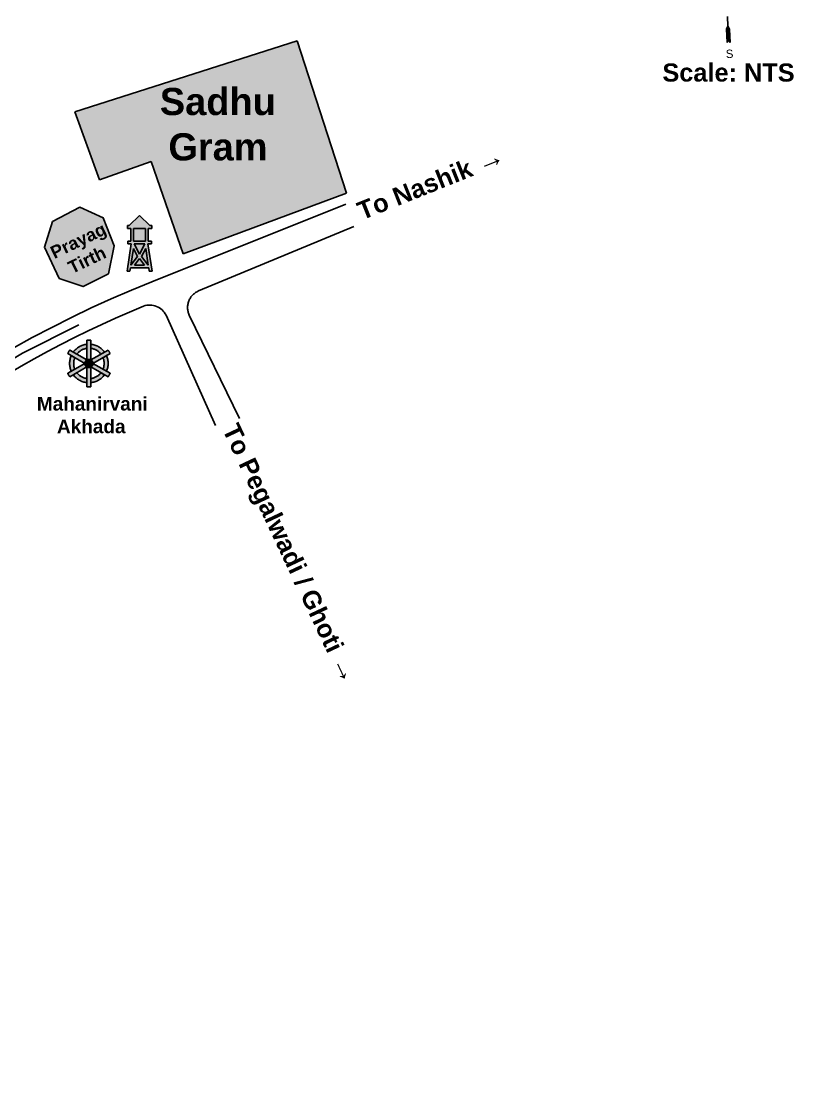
# Model space of a CAD drawing. Header units: metres. Extents: x 125.25 to 127.94, y 109.47 to 110.92.
# Drawn here: x 126.38 to 126.807, y 110.019 to 110.609 of the extents above; entities that cross this region are included whole.
import ezdxf
from ezdxf.enums import TextEntityAlignment as Align

# ---------------------------------------------------------------- set-up
doc = ezdxf.new("R2010")
doc.units = ezdxf.units.M
doc.linetypes.add('DASHED2', pattern=[0.375, 0.25, -0.125])
doc.linetypes.add('DASHEDX2', pattern=[38.099999999999994, 25.4, -12.7])
doc.layers.add('ceco.net 83', color=7, linetype='Continuous')
doc.styles.add('GOTHICE', font='gothice', dxfattribs={"width": 1.5, "height": 5.5})
doc.styles.get("Standard").update_dxf_attribs({"font": 'arial.ttf'})
pattern_1 = [(0, (0, 0), (0, 6.985), [5.08, -1.905]), (90, (0, 0), (-6.985, 4.277078946022131e-16), [5.08, -1.905])]

# ---------------------------------------------------------------- blocks, each defined once
blk = doc.blocks.new('A$C56430FAB')
at = {"linetype": 'DASHEDX2', "transparency": 33554687}
h = blk.add_hatch(dxfattribs=at)
h.set_pattern_fill('ANGLE', color=5)
h.set_pattern_definition(pattern_1)
h.paths.add_polyline_path([(0.002015567296098197, 0.04025865858996269), (0.01104399745372575, 0.04926702189254684), (0.02007242761135104, 0.04025865858996495), (0.0217756102971407, 0.04025865858996269), (0.0217756102971407, 0.03775865858996497), (0.01874633777660506, 0.03775865858997918), (0.01874633777663348, 0.02669373815201936), (0.02145790485008092, 0.02669373815201936), (0.02145790485008092, 0.02414622878869466), (0.01836426736861085, 0.02414622878869466), (0.0220879949074515, 0), (0.01955844148631058, 0), (0.01909651249991384, 0.002995343476001722), (0.01104399745372575, 0.002995343476015933), (0.002991482407546304, 0.002995343476001718), (0.002529553421140918, 0), (0, 0), (0.003723727538840649, 0.02414622878869466), (0.0006300900573705803, 0.02414622878869466), (0.0006300900573705803, 0.02669373815201936), (0.003341657130818021, 0.02669373815201936), (0.003341657130846442, 0.03775865858996898), (0.0003123846103108008, 0.03775865858996497), (0.0003123846103108008, 0.04025865858996269)])
h = blk.add_hatch(dxfattribs=at)
h.set_pattern_fill('ANGLE', color=5)
h.set_pattern_definition(pattern_1)
h.paths.add_polyline_path([(0.002015567296098197, 0.04025865858996269), (0.01104399745372575, 0.04926702189254684), (0.02007242761135104, 0.04025865858996495), (0.0217756102971407, 0.04025865858996269), (0.0217756102971407, 0.03775865858996497), (0.01874633777660506, 0.03775865858997918), (0.01874633777663348, 0.02669373815201936), (0.02145790485008092, 0.02669373815201936), (0.02145790485008092, 0.02414622878869466), (0.01836426736861085, 0.02414622878869466), (0.0220879949074515, 0), (0.01955844148631058, 0), (0.01909651249991384, 0.002995343476001722), (0.01104399745372575, 0.002995343476015933), (0.002991482407546304, 0.002995343476001718), (0.002529553421140918, 0), (0, 0), (0.003723727538840649, 0.02414622878869466), (0.0006300900573705803, 0.02414622878869466), (0.0006300900573705803, 0.02669373815201936), (0.003341657130818021, 0.02669373815201936), (0.003341657130846442, 0.03775865858996898), (0.0003123846103108008, 0.03775865858996497), (0.0003123846103108008, 0.04025865858996269)])
h.paths.add_polyline_path([(0.005841657130815747, 0.02669373815201936), (0.01104399745372575, 0.02669373815201936), (0.01624633777663576, 0.02669373815201936), (0.01624633777663575, 0.03775865858997229), (0.01104399745372575, 0.03775865858997918), (0.00584165713081575, 0.03775865858997229)], flags=16)
h.paths.add_polyline_path([(0.01646811103091956, 0.02003901344290485), (0.01871097325366122, 0.005495343475985237), (0.01273238490196604, 0.01307653299075184)], flags=16)
h.paths.add_polyline_path([(0.006560870465686078, 0.005495343475997039), (0.01104399745372575, 0.005495343476013659), (0.01552712444177473, 0.005495343475985237), (0.01104399745372575, 0.01118020306418543)], flags=16)
h.paths.add_polyline_path([(0.00337702165380121, 0.005495343475999098), (0.005619883876505583, 0.020039013442954), (0.00935561000548546, 0.01307653299075184)], flags=16)
h.paths.add_polyline_path([(0.01583471394746994, 0.02414622878869466), (0.01104399745372575, 0.01521750414759993), (0.006253280959981566, 0.02414622878869466), (0.01104399745372575, 0.02414622878869466)], flags=16)
h = blk.add_hatch(color=5, dxfattribs=at)
h.dxf.hatch_style = 1
h.paths.add_polyline_path([(0.002015567296098197, 0.04025865858996269), (0.01104399745372575, 0.04926702189254684), (0.02007242761135104, 0.04025865858996495), (0.0217756102971407, 0.04025865858996269), (0.0217756102971407, 0.03775865858996497), (0.01874633777660506, 0.03775865858997918), (0.01874633777663348, 0.02669373815201936), (0.02145790485008092, 0.02669373815201936), (0.02145790485008092, 0.02414622878869466), (0.01836426736861085, 0.02414622878869466), (0.0220879949074515, 0), (0.01955844148631058, 0), (0.01909651249991384, 0.002995343476001722), (0.01104399745372575, 0.002995343476015933), (0.002991482407546304, 0.002995343476001718), (0.002529553421140918, 0), (0, 0), (0.003723727538840649, 0.02414622878869466), (0.0006300900573705803, 0.02414622878869466), (0.0006300900573705803, 0.02669373815201936), (0.003341657130818021, 0.02669373815201936), (0.003341657130846442, 0.03775865858996898), (0.0003123846103108008, 0.03775865858996497), (0.0003123846103108008, 0.04025865858996269)])
h.paths.add_polyline_path([(0.005841657130815747, 0.02669373815201936), (0.01104399745372575, 0.02669373815201936), (0.01624633777663576, 0.02669373815201936), (0.01624633777663575, 0.03775865858997229), (0.01104399745372575, 0.03775865858997918), (0.00584165713081575, 0.03775865858997229)], flags=16)
h.paths.add_polyline_path([(0.01646811103091956, 0.02003901344290485), (0.01871097325366122, 0.005495343475985237), (0.01273238490196604, 0.01307653299075184)], flags=16)
h.paths.add_polyline_path([(0.006560870465686078, 0.005495343475997039), (0.01104399745372575, 0.005495343476013659), (0.01552712444177473, 0.005495343475985237), (0.01104399745372575, 0.01118020306418543)], flags=16)
h.paths.add_polyline_path([(0.00337702165380121, 0.005495343475999098), (0.005619883876505583, 0.020039013442954), (0.00935561000548546, 0.01307653299075184)], flags=16)
h.paths.add_polyline_path([(0.01583471394746994, 0.02414622878869466), (0.01104399745372575, 0.01521750414759993), (0.006253280959981566, 0.02414622878869466), (0.01104399745372575, 0.02414622878869466)], flags=16)
at = {"linetype": 'DASHEDX2', "true_color": 0xffffff, "transparency": 33554687}
h = blk.add_hatch(dxfattribs=at)
h.set_pattern_fill('ANGLE')
h.set_pattern_definition(pattern_1)
h.paths.add_polyline_path([(0.005841657130815747, 0.02669373815201936), (0.01104399745372575, 0.02669373815201936), (0.01624633777663576, 0.02669373815201936), (0.01624633777663575, 0.03775865858997229), (0.01104399745372575, 0.03775865858997918), (0.00584165713081575, 0.03775865858997229)])
h.paths.add_polyline_path([(0.01646811103091956, 0.02003901344290485), (0.01871097325366122, 0.005495343475985237), (0.01273238490196604, 0.01307653299075184)])
h.paths.add_polyline_path([(0.006560870465686078, 0.005495343475997039), (0.01104399745372575, 0.005495343476013659), (0.01552712444177473, 0.005495343475985237), (0.01104399745372575, 0.01118020306418543)])
h.paths.add_polyline_path([(0.00337702165380121, 0.005495343475999098), (0.005619883876505583, 0.020039013442954), (0.00935561000548546, 0.01307653299075184)])
h.paths.add_polyline_path([(0.01583471394746994, 0.02414622878869466), (0.01104399745372575, 0.01521750414759993), (0.006253280959981566, 0.02414622878869466), (0.01104399745372575, 0.02414622878869466)])
h = blk.add_hatch(dxfattribs=at)
h.set_pattern_fill('ANGLE')
h.set_pattern_definition(pattern_1)
h.paths.add_polyline_path([(0.005841657130815747, 0.02669373815201936), (0.01104399745372575, 0.02669373815201936), (0.01624633777663576, 0.02669373815201936), (0.01624633777663575, 0.03775865858997229), (0.01104399745372575, 0.03775865858997918), (0.00584165713081575, 0.03775865858997229)])
h.paths.add_polyline_path([(0.01646811103091956, 0.02003901344290485), (0.01871097325366122, 0.005495343475985237), (0.01273238490196604, 0.01307653299075184)])
h.paths.add_polyline_path([(0.006560870465686078, 0.005495343475997039), (0.01104399745372575, 0.005495343476013659), (0.01552712444177473, 0.005495343475985237), (0.01104399745372575, 0.01118020306418543)])
h.paths.add_polyline_path([(0.00337702165380121, 0.005495343475999098), (0.005619883876505583, 0.020039013442954), (0.00935561000548546, 0.01307653299075184)])
h.paths.add_polyline_path([(0.01583471394746994, 0.02414622878869466), (0.01104399745372575, 0.01521750414759993), (0.006253280959981566, 0.02414622878869466), (0.01104399745372575, 0.02414622878869466)])
h = blk.add_hatch(color=7, dxfattribs=at)
h.dxf.hatch_style = 1
h.paths.add_polyline_path([(0.005841657130815747, 0.02669373815201936), (0.01104399745372575, 0.02669373815201936), (0.01624633777663576, 0.02669373815201936), (0.01624633777663575, 0.03775865858997229), (0.01104399745372575, 0.03775865858997918), (0.00584165713081575, 0.03775865858997229)])
h.paths.add_polyline_path([(0.01646811103091956, 0.02003901344290485), (0.01871097325366122, 0.005495343475985237), (0.01273238490196604, 0.01307653299075184)])
h.paths.add_polyline_path([(0.006560870465686078, 0.005495343475997039), (0.01104399745372575, 0.005495343476013659), (0.01552712444177473, 0.005495343475985237), (0.01104399745372575, 0.01118020306418543)])
h.paths.add_polyline_path([(0.00337702165380121, 0.005495343475999098), (0.005619883876505583, 0.020039013442954), (0.00935561000548546, 0.01307653299075184)])
h.paths.add_polyline_path([(0.01583471394746994, 0.02414622878869466), (0.01104399745372575, 0.01521750414759993), (0.006253280959981566, 0.02414622878869466), (0.01104399745372575, 0.02414622878869466)])
at = {"color": 18, "linetype": 'DASHEDX2', "true_color": 0x000000}
for points in [[(0.002015567296098197, 0.04025865858996269), (0.01104399745372575, 0.04926702189254684), (0.02007242761135104, 0.04025865858996495), (0.0217756102971407, 0.04025865858996269), (0.0217756102971407, 0.03775865858996497), (0.01874633777660506, 0.03775865858997918), (0.01874633777663348, 0.02669373815201936), (0.02145790485008092, 0.02669373815201936), (0.02145790485008092, 0.02414622878869466), (0.01836426736861085, 0.02414622878869466), (0.0220879949074515, 0), (0.01955844148631058, 0), (0.01909651249991384, 0.002995343476001722), (0.01104399745372575, 0.002995343476015933), (0.002991482407546304, 0.002995343476001718), (0.002529553421140918, 0), (0, 0), (0.003723727538840649, 0.02414622878869466), (0.0006300900573705803, 0.02414622878869466), (0.0006300900573705803, 0.02669373815201936), (0.003341657130818021, 0.02669373815201936), (0.003341657130846442, 0.03775865858996898), (0.0003123846103108008, 0.03775865858996497), (0.0003123846103108008, 0.04025865858996269)], [(0.005841657130815747, 0.02669373815201936), (0.01104399745372575, 0.02669373815201936), (0.01624633777663576, 0.02669373815201936), (0.01624633777663575, 0.03775865858997229), (0.01104399745372575, 0.03775865858997918), (0.00584165713081575, 0.03775865858997229)], [(0.00337702165380121, 0.005495343475999098), (0.005619883876505583, 0.020039013442954), (0.00935561000548546, 0.01307653299075184)], [(0.01583471394746994, 0.02414622878869466), (0.01104399745372575, 0.01521750414759993), (0.006253280959981566, 0.02414622878869466), (0.01104399745372575, 0.02414622878869466)], [(0.01646811103091956, 0.02003901344290485), (0.01871097325365243, 0.005495343475985237), (0.01871097325366122, 0.005495343475985237), (0.01273238490196604, 0.01307653299075184)], [(0.006560870465686078, 0.005495343475997039), (0.01104399745372575, 0.005495343476013659), (0.01552712444177473, 0.005495343475985237), (0.01104399745372575, 0.01118020306418543)]]:
    blk.add_lwpolyline(points, close=True, dxfattribs=at)
blk = doc.blocks.new('A$C14027261')
at = {"layer": 'ceco.net 83', "color": 18, "true_color": 0x000000}
for p, q in [((0.9718351606820796, 0.5726133568982625), (0.9718351606820796, 0.4386540383714994)), ((0.9514716699786767, 0.3979270569720263), (0.9514559719100397, 0.2140591138900056)), ((0.9718979529676552, 0.4387796229205385), (0.9514716699786767, 0.3979270569720263)), ((0.9574832675707547, 0.3965076403302881), (0.9574698652660381, 0.2395295123988497)), ((0.971851680031822, 0.4252444652966467), (0.9574832675707547, 0.3965076403302881)), ((0.9632149746119048, 0.2510197310683004), (0.9632283769092318, 0.4079978590586855)), ((0.9689872102650305, 0.2625642023819985), (0.9690006125697472, 0.4195423303429955)), ((0.9923242359602717, 0.3979270569720263), (0.9718351606820796, 0.4386540383714994)), ((0.9863123953744015, 0.396500303981032), (0.971851680031822, 0.4252444652966467)), ((0.9747584635007378, 0.2626018744168626), (0.9747718538451444, 0.4194399151586943)), ((0.9805287282299595, 0.2510613449582486), (0.9805421246117056, 0.4079701095698631)), ((0.9862989929592949, 0.2395208154996347), (0.9863123953744015, 0.396500303981032)), ((0.9923085378879968, 0.2140591138900056), (0.9923242359602717, 0.3979270569720263)), ((0.9514559719100397, 0.2140591138900056), (0.9718822548990182, 0.2549116798680195)), ((0.9574698652660381, 0.2395295123988497), (0.9718822548990182, 0.268354291635081)), ((0.9718822548990182, 0.268354291635081), (0.9862989929592949, 0.2395208154996347)), ((0.9718822548990182, 0.2549116798680195), (0.9923085378879968, 0.2140591138900056))]:
    blk.add_line(p, q, dxfattribs=at)
at = {"layer": 'ceco.net 83', "color": 18, "true_color": 0x000000, "style": 'GOTHICE'}
blk.add_text('S', height=0.1153330609192983, dxfattribs=at).set_placement((0.9773325584687917, -1.232830726394241e-09), align=Align.CENTER)
blk = doc.blocks.new('A$C41FF0212')
at = {"linetype": 'DASHEDX2', "true_color": 0xffffff, "transparency": 33554687}
h = blk.add_hatch(color=7, dxfattribs=at)
h.dxf.hatch_style = 1
edge = h.paths.add_edge_path()
edge.add_line((0.009810053648588224, 0.02023095741278836), (0.009807084236798356, 0.01053818119704282))
edge.add_arc((0.008810050707553271, 0.008816867412440125), 0.001989220199852741, 59.9193663883004, 120.0806349087099)
edge.add_line((0.007813017139342635, 0.01053818117447288), (0.007810053648588224, 0.02023095741278836))
edge.add_arc((0.008810053648588223, 0.008810029477800203), 0.01146462362645163, 84.99602569108208, 95.00397430891792, ccw=False)
edge = h.paths.add_edge_path()
edge.add_line((0.009807087214203676, 0.01053817947927114), (0.01820807795371283, 0.01537621056397809))
edge.add_arc((0.008810053648588227, 0.008810029477800182), 0.01146462362645165, 24.93315632470302, 34.9411049425388, ccw=False)
edge.add_line((0.01920617681180591, 0.01364306352189733), (0.01080518607229675, 0.008805032437190382))
edge.add_arc((0.008876963372191574, 0.008848561995297174), 0.001928713976625326, 358.70676949753, 421.1674917697118)
edge = h.paths.add_edge_path()
edge.add_line((0.01080518607229675, 0.008805032437190382), (0.01921446167699539, 0.003994856742102139))
edge.add_arc((0.00881005364858819, 0.008810029477800227), 0.0114646236264517, 325.15729421149143, 335.1652428293271, ccw=False)
edge.add_line((0.01821934077739304, 0.00225999813253921), (0.009810053648588222, 0.0070835943187085))
edge.add_arc((0.00889229840302597, 0.008762485264074324), 0.001913360785944036, 298.66294626811, 361.2741843655108)
edge = h.paths.add_edge_path()
edge.add_line((0.009810053648588224, 0.007083594318708501), (0.009810053648588219, -0.002610898457187993))
edge.add_arc((0.008810053648588221, 0.00881002947780018), 0.01146462362645164, 264.99602569108214, 275.00397430891786, ccw=False)
edge.add_line((0.007810053648588224, -0.002610898457187993), (0.007810053648588221, 0.007083594318708499))
edge.add_arc((0.008810053648588223, 0.008780995651962845), 0.0019700688531454, 239.496135826314, 300.503864173686)
edge = h.paths.add_edge_path()
edge.add_line((0.006814656138358171, 0.00881829426345854), (-0.00159435437981895, 0.003994856742102139))
edge.add_arc((0.008810053648588253, 0.008810029477800227), 0.0114646236264517, 204.8347571706728, 214.8427057885085)
edge.add_line((-0.0005992334802165968, 0.00225999813253921), (0.00781005364858822, 0.0070835943187085))
edge.add_arc((0.008738579878051298, 0.008769334124422391), 0.001924546609300286, 178.5422478274661, 241.1534859248669, ccw=False)
edge = h.paths.add_edge_path()
edge.add_line((0.007813020082972766, 0.01053817947927114), (-0.0005879706565363914, 0.01537621056397809))
edge.add_arc((0.008810053648588216, 0.008810029477800182), 0.01146462362645165, 145.0588950574612, 155.0668436752969)
edge.add_line((-0.00158606951462947, 0.01364306352189733), (0.006814656138358171, 0.00881829426345854))
edge.add_arc((0.008732075451129296, 0.008854977589945533), 0.001917770186291842, 118.63530476575451, 181.0960270379363, ccw=False)
at = {"linetype": 'DASHEDX2', "transparency": 33554687}
h = blk.add_hatch(color=20, dxfattribs=at)
h.dxf.hatch_style = 1
edge = h.paths.add_edge_path()
edge.add_line((0.007810053648588219, 0.01822167653824538), (0.007810053648588219, 0.01620736723435694))
edge.add_arc((0.008810053648588216, 0.008810029477800184), 0.007464623626451644, 97.69878825760865, 142.3640811087704)
edge.add_line((0.002898766051610421, 0.01336824018271462), (0.001153218945675414, 0.01437348009074328))
edge.add_arc((0.00881005364858822, 0.008810029477800182), 0.00946462362645165, 96.06499769183557, 143.9978716745435, ccw=False)
edge = h.paths.add_edge_path()
edge.add_line((0.009810053648588224, 0.01822167653824538), (0.009810053648588224, 0.01620736723435694))
edge.add_arc((0.008810053648588227, 0.008810029477800184), 0.007464623626451644, 37.63591889122961, 82.30121174239127, ccw=False)
edge.add_line((0.01472134124556602, 0.01336824018271462), (0.01646688835150103, 0.01437348009074328))
edge.add_arc((0.008810053648588223, 0.008810029477800182), 0.00946462362645165, 36.0021283254565, 83.93500230816441)
edge = h.paths.add_edge_path()
edge.add_line((0.01746498720959411, 0.01264033304866252), (0.0157194401036591, 0.01163509314063386))
edge.add_arc((0.008810053648588223, 0.008810029477800189), 0.007464623626451644, -22.139943221981923, 22.238342376012213, ccw=False)
edge.add_line((0.01572428164579309, 0.005996836081098064), (0.01747155256487988, 0.004994595437816641))
edge.add_arc((0.008810053648588225, 0.008810029477800189), 0.009464623626451646, 336.226266212245, 383.8721329417853)
edge = h.paths.add_edge_path()
edge.add_line((0.009810053648588224, -0.0006016175826450108), (0.00981005364858822, 0.001412691721243432))
edge.add_arc((0.008810053648588223, 0.008810029477800189), 0.007464623626451648, 277.6987882576087, 322.4624802628007)
edge.add_line((0.01472916074619075, 0.004261977471535136), (0.01647643166527753, 0.003259736828253713))
edge.add_arc((0.008810053648588223, 0.008810029477800189), 0.00946462362645165, 276.0649976918356, 324.0962708285738, ccw=False)
edge = h.paths.add_edge_path()
edge.add_line((0.007810053648588219, -0.0006016175826450108), (0.007810053648588222, 0.001412691721243432))
edge.add_arc((0.00881005364858822, 0.008810029477800189), 0.007464623626451648, 217.5375197371993, 262.30121174239133, ccw=False)
edge.add_line((0.002890946550985696, 0.004261977471535136), (0.001143675631898908, 0.003259736828253713))
edge.add_arc((0.00881005364858822, 0.008810029477800189), 0.00946462362645165, 215.9037291714262, 263.9350023081644)
edge = h.paths.add_edge_path()
edge.add_line((0.0001551200875823354, 0.01264033304866252), (0.001900667193517343, 0.01163509314063386))
edge.add_arc((0.008810053648588218, 0.008810029477800189), 0.007464623626451643, 157.7616576239878, 202.139943221982)
edge.add_line((0.00189582565138335, 0.005996836081098064), (0.0001485547322965623, 0.004994595437816641))
edge.add_arc((0.008810053648588218, 0.008810029477800189), 0.009464623626451646, 156.1278670582147, 203.773733787755, ccw=False)
at = {"linetype": 'DASHEDX2', "true_color": 0xcc3300, "transparency": 33554687}
h = blk.add_hatch(color=22, dxfattribs=at)
h.dxf.hatch_style = 1
edge = h.paths.add_edge_path()
edge.add_arc((0.008810053648588221, 0.008780995651962838), 0.002025091960450592, 0, 360)
at = {"linetype": 'DASHEDX2', "true_color": 0xffffff, "transparency": 33554687}
h = blk.add_hatch(color=7, dxfattribs=at)
h.dxf.hatch_style = 1
edge = h.paths.add_edge_path()
edge.add_line((0.009807087214203676, 0.01053817947927114), (0.01820807795371283, 0.01537621056397809))
edge.add_arc((0.008810053648588227, 0.008810029477800182), 0.01146462362645165, 24.93315632470302, 34.9411049425388, ccw=False)
edge.add_line((0.01920617681180591, 0.01364306352189733), (0.01080518607229675, 0.008805032437190382))
edge.add_arc((0.008876963372191574, 0.008848561995297174), 0.001928713976625326, 358.70676949753, 421.1674917697118)
at = {"color": 18, "linetype": 'DASHEDX2', "true_color": 0x000000}
for points in [[(0.007810053648588219, 0.01822167653824538), (0.007810053648588219, 0.01620736723435694, 0.1973945879906858), (0.002898766051610421, 0.01336824018271462), (0.001153218945675414, 0.01437348009074328, -0.2122504552456015)], [(0.009810053648588224, 0.02023095741278836), (0.009807084236798356, 0.01053818119704282, 0.2687035224409885), (0.007813017139342635, 0.01053818117447288), (0.007810053648588224, 0.02023095741278836, -0.04369569146346969)], [(0.009810053648588224, 0.01822167653824538), (0.009810053648588224, 0.01620736723435694, -0.1973945879906858), (0.01472134124556602, 0.01336824018271462), (0.01646688835150103, 0.01437348009074328, 0.2122504552456015)], [(0.0001551200875823354, 0.01264033304866252), (0.001900667193517343, 0.01163509314063386, 0.1960938078674019), (0.00189582565138335, 0.005996836081098064), (0.0001485547322965623, 0.004994595437816641, -0.2109420802666859)], [(0.01746498720959411, 0.01264033304866252), (0.0157194401036591, 0.01163509314063386, -0.1960938078674019), (0.01572428164579309, 0.005996836081098064), (0.01747155256487988, 0.004994595437816641, 0.2109420802666859)], [(0.007810053648588219, -0.0006016175826450108), (0.007810053648588222, 0.001412691721243432, -0.1978407024874488), (0.002890946550985696, 0.004261977471535136), (0.001143675631898908, 0.003259736828253713, 0.2126991856762388)], [(0.009810053648588224, -0.0006016175826450108), (0.00981005364858822, 0.001412691721243432, 0.1978407024874488), (0.01472916074619075, 0.004261977471535136), (0.01647643166527753, 0.003259736828253713, -0.2126991856762388)]]:
    blk.add_lwpolyline(points, format="xyb", close=True, dxfattribs=at)
for points in [[(0.007813020082972766, 0.01053817947927114), (-0.0005879706565363914, 0.01537621056397809, 0.04369569146346959), (-0.00158606951462947, 0.01364306352189733), (0.006814656138358171, 0.00881829426345854, -0.2794906431650335), (0.007813017139342633, 0.01053818117447287)], [(0.009807087214203676, 0.01053817947927114), (0.01820807795371283, 0.01537621056397809, -0.04369569146346959), (0.01920617681180591, 0.01364306352189733), (0.01080518607229675, 0.008805032437190382, 0.2794906431650335), (0.009807087214203676, 0.01053817947927114)], [(0.006814656138358171, 0.00881829426345854, -0.001681654276185364), (0.006814656138358171, 0.00881829426345854), (-0.00159435437981895, 0.003994856742102139, 0.04369569146346952), (-0.0005992334802165968, 0.00225999813253921), (0.00781005364858822, 0.0070835943187085, -0.2801988244140493), (0.006814656138358171, 0.00881829426345854)], [(0.009810053648588224, 0.007083594318708501), (0.009810053648588219, -0.002610898457187993, -0.04369569146346952), (0.007810053648588224, -0.002610898457187993), (0.007810053648588221, 0.0070835943187085, 0.2726675198910545), (0.009810053648588224, 0.007083594318708501)], [(0.01080518607229675, 0.008805032437190382, 0.001681654276185364), (0.01080518607229675, 0.008805032437190382), (0.01921446167699539, 0.003994856742102139, -0.04369569146346952), (0.01821934077739304, 0.00225999813253921), (0.009810053648588222, 0.0070835943187085, 0.2801988244140493), (0.01080518607229675, 0.008805032437190382)]]:
    blk.add_lwpolyline(points, format="xyb", dxfattribs=at)
blk.add_circle((0.008810053648588221, 0.008780995651962838), 0.002025091960450592, dxfattribs=at)

msp = doc.modelspace()

# ---------------------------------------------------------------- hatches: boundary and pattern name
at = {"linetype": 'DASHEDX2', "true_color": 0xf26722, "transparency": 33554687}
h = msp.add_hatch(color=30, dxfattribs=at)
h.dxf.hatch_style = 1
h.paths.add_polyline_path([(126.4236257311615, 110.5212297615684), (126.4520490188087, 110.5314345338426), (126.4697715883037, 110.4804696020483), (126.5597909710019, 110.5139657074507), (126.5325792143178, 110.5979513203947), (126.4100213393086, 110.5588032763601)])
at = {"transparency": 33554508}
h = msp.add_hatch(color=4, dxfattribs=at)
h.dxf.hatch_style = 1
h.paths.add_polyline_path([(126.3975452927059, 110.4982603364994), (126.4127524714285, 110.5061096790783), (126.4256409390593, 110.5003105995878), (126.4316800431673, 110.4848303609644), (126.4284685238817, 110.4694474801663), (126.414477409941, 110.4623913381133), (126.4013652571687, 110.4669046937782), (126.3931278022844, 110.4842067397198)])

# ---------------------------------------------------------------- linework, layer by layer
at = {"color": 18, "linetype": 'DASHEDX2', "true_color": 0x000000}
for p, q in [((126.4525162456361, 110.4649063905123), (126.5594672168316, 110.5078228494989)), ((126.4782760393265, 110.4599998059358), (126.5639077215661, 110.4955469623708)), ((126.473036386154, 110.4466939416923), (126.5007704543586, 110.3896514775838))]:
    msp.add_line(p, q, dxfattribs=at)
msp.add_lwpolyline([(126.4236257311615, 110.5212297615684), (126.4520490188087, 110.5314345338426), (126.4697715883037, 110.4804696020483), (126.5597909710019, 110.5139657074507), (126.5325792143178, 110.5979513203947), (126.4100213393086, 110.5588032763601)], close=True, dxfattribs=at)
at = {"color": 18, "true_color": 0x000000}
msp.add_lwpolyline([(126.3975452927059, 110.4982603364994), (126.4127524714285, 110.5061096790783), (126.4256409390593, 110.5003105995878), (126.4316800431673, 110.4848303609644), (126.4284685238817, 110.4694474801663), (126.414477409941, 110.4623913381133), (126.4013652571687, 110.4669046937782), (126.3931278022844, 110.4842067397198)], close=True, dxfattribs=at)
at = {"color": 18, "linetype": 'DASHEDX2', "true_color": 0x000000}
msp.add_lwpolyline([(126.4876545241646, 110.3857459432817), (126.4602954589685, 110.4465533936877, 0.3865192551640673), (126.4478150284867, 110.4515707260479, 0.05998136044681279), (126.3312456771122, 110.3865256555471, 0.05998136044681279)], format="xyb", dxfattribs=at)
at = {"color": 1, "linetype": 'DASHED2', "lineweight": 25, "ltscale": 0.015}
msp.add_lwpolyline([(126.4121132292703, 110.4413368974305), (126.3810612790034, 110.4256448718764), (126.3470576131795, 110.4053514192699), (126.3086580337833, 110.3770987583273), (126.2742770377592, 110.3481545630364), (126.2354190956044, 110.3086089466585), (126.207184209891, 110.2763669647035), (126.1731612560357, 110.2419855931712), (126.1322821183979, 110.2009769055376), (126.0810223143854, 110.1498388894564), (126.0439276711347, 110.1123764217555), (126.0195949481732, 110.0877900325956), (125.9716683096389, 110.0399696350361), (125.9489822977459, 110.0194081343046)], dxfattribs=at)
at = {"color": 18, "linetype": 'DASHEDX2', "true_color": 0x000000}
for centre, radius, start, end in [((126.6699993096993, 109.9099672522007), 0.5960338332547135, 111.4004290554114, 130.0779550526441), ((126.4821611010173, 110.4507853447113), 0.01, 112.8615807659872, 204.1508413453838)]:
    msp.add_arc(centre, radius, start, end, dxfattribs=at)

# ---------------------------------------------------------------- block references
for name, p, xscale, yscale, zscale in [('A$C56430FAB', (126.4387602702471, 110.4708178897966), 0.625, 0.625, 0.625), ('A$C41FF0212', (126.4078020720843, 110.4100714230737), 1.125, 1.125, 1.125)]:
    msp.add_blockref(name, p, dxfattribs=dict(at, xscale=xscale, yscale=yscale, zscale=zscale))
at = {"layer": 'ceco.net 83', "xscale": 0.04, "yscale": 0.04, "zscale": 0.04, "rotation": 2.725382186149984}
msp.add_blockref('A$C14027261', (126.7323776115527, 110.5866297575992), dxfattribs=at)

# ---------------------------------------------------------------- texts
at = {"color": 18, "true_color": 0x000000, "attachment_point": 1}
for s, width, insert, char_height in [('{\\fArial|b1|i0|c0|p34;Scale: NTS}', 0.5671065196621896, (126.73424171191, 110.5854573212415), 0.01), ('\\pi0.039036;{\\fArial|b1|i0|c0|p34;Sadhu\\P\\pi0.043748;Gram}', 0.1398733676870165, (126.4178151466505, 110.5719649368274), 0.015), ('\\pi0.0401;{\\fArial|b1|i0|c0|p34;Mahanirvani\\P\\pi0.051189;Akhada}', 0.1398733676870165, (126.3488956741106, 110.401497591506), 0.0075)]:
    msp.add_mtext_dynamic_manual_height_columns(s, width=width, gutter_width=1.516051577029884, heights=[0], dxfattribs=dict(at, insert=insert, char_height=char_height))
for s, width, insert, char_height, rotation in [('\\pi0.033393;{\\fArial|b1|i0|c0|p34;To Nashik \\H1.0833x;→}', 0.1516704516251934, (126.5333955396857, 110.4966050556717), 0.01, 21.776939217494796), ('\\pi0.054297;{\\fArial|b1|i0|c0|p34;Prayag\\P\\pi0.059508;Tirth}', 0.1398733676870165, (126.3466583627223, 110.4603000214526), 0.006999999999999998, 25.660544531323403), ('\\pi0.0035631;{\\fArial|b1|i0|c0|p34;To Pegalwadi / Ghoti \\H1.0833x;→}', 0.1626305818540317, (126.4994380145911, 110.3915422218912), 0.01, 295.2074937483605)]:
    msp.add_mtext_dynamic_manual_height_columns(s, width=width, gutter_width=1.516051577029884, heights=[0], dxfattribs=dict(at, insert=insert, char_height=char_height, rotation=rotation))

doc.saveas('drawing.dxf')
